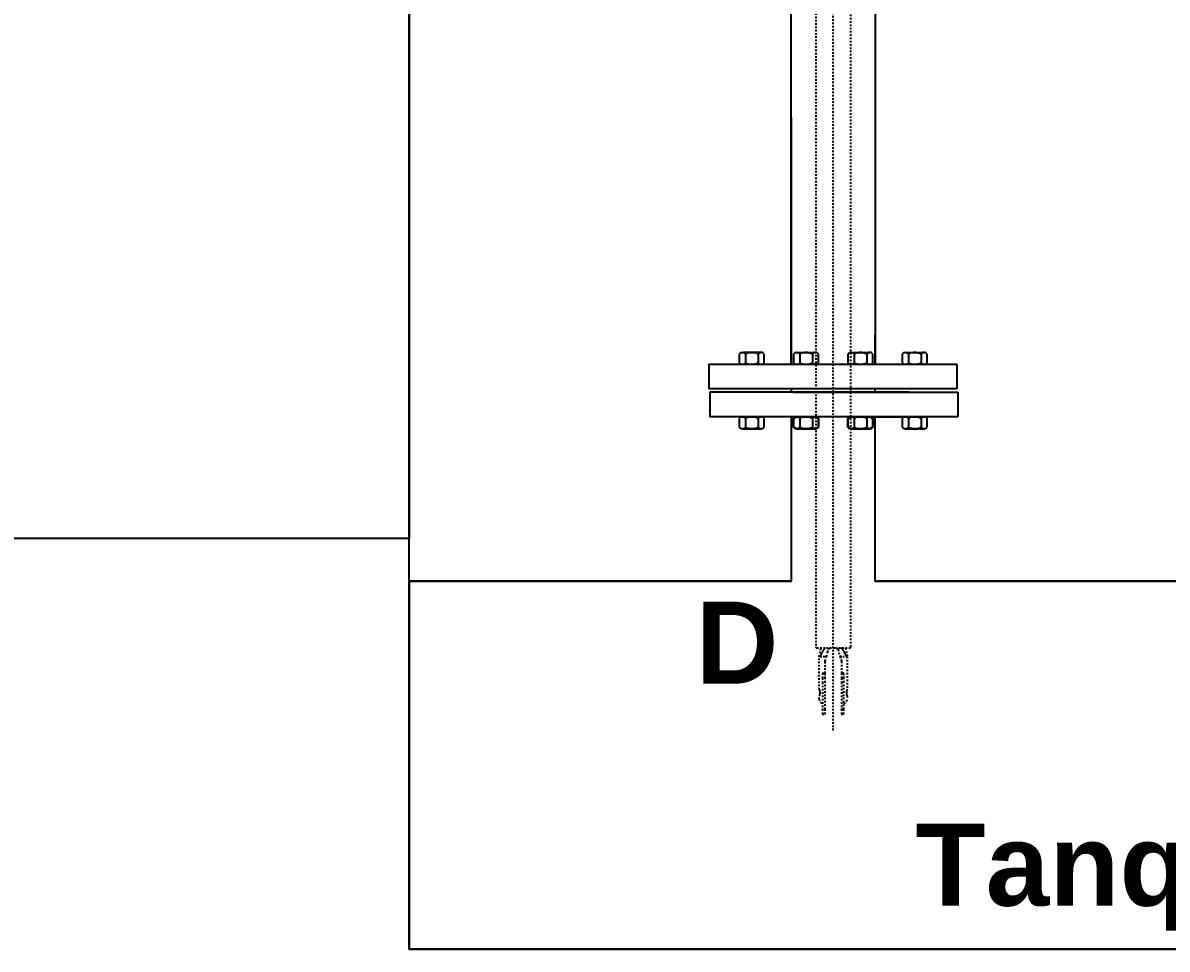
# Model space of a CAD drawing. Header units: millimetres. Extents: x -17263 to -7565, y 1486 to 4446.
# Drawn here: x -9974 to -9277, y 1676 to 2240 of the extents above; entities that cross this region are included whole.
import ezdxf

# ---------------------------------------------------------------- set-up
doc = ezdxf.new("R2010")
doc.units = ezdxf.units.MM
doc.linetypes.add('1 PULG', pattern=[10, 10, 0])
doc.linetypes.add('Dashed', pattern=[2, 1, -1])
doc.layers.add('004-DIVISION_INTERIORES_DE_EDIF', color=7, linetype='Continuous', lineweight=15)
doc.layers.add('Instrumentos nuevos', color=3, linetype='1 PULG')
doc.layers.add('PIPING', color=3, linetype='Continuous')
doc.styles.get("Standard").update_dxf_attribs({"font": 'arial.ttf'})

msp = doc.modelspace()

# ---------------------------------------------------------------- linework, layer by layer
for p, q in [((-9506.31, 2032.41), (-9506.31, 2434.08)), ((-9455.03, 2032.41), (-9455.03, 2434.08)), ((-9506.31, 2182.36), (-9506.31, 2032.36)), ((-9506.36, 2050.33), (-9506.36, 2032.36)), ((-9455.21, 2032.36), (-9455.23, 2050.33)), ((-9556.41, 2032.36), (-9556.41, 2017.36)), ((-9556.41, 2032.36), (-9405.33, 2032.36)), ((-9405.33, 2032.36), (-9405.33, 2017.36)), ((-9429.78, 2017.36), (-9556.41, 2017.36)), ((-9434.36, 2015.36), (-9555.87, 2015.36)), ((-9555.87, 2015.36), (-9555.87, 2000.36)), ((-9534.58, 2015.36), (-9555.87, 2015.36)), ((-9506.36, 2017.36), (-9506.36, 2015.36)), ((-9505.22, 2015.36), (-9434.36, 2015.36)), ((-9455.19, 2015.36), (-9455.19, 2017.36)), ((-9434.36, 2015.36), (-9417.32, 2015.36)), ((-9434.36, 2015.36), (-9404.79, 2015.36)), ((-9405.33, 2017.36), (-9429.78, 2017.36)), ((-9404.79, 2015.36), (-9404.79, 2000.36)), ((-9404.79, 2000.36), (-9555.87, 2000.36)), ((-9506.36, 2000.36), (-9506.36, 1900.33)), ((-9455.08, 1900.36), (-9455.18, 2000.36)), ((-9455.08, 1900.36), (-9455.18, 2000.36)), ((-9455.18, 2000.36), (-9438.81, 2000.36)), ((-9506.36, 1900.36), (-9738.84, 1900.36)), ((-9738.84, 1900.36), (-9506.36, 1900.36)), ((-9180.72, 1900.36), (-9455.08, 1900.36)), ((-9455.08, 1900.36), (-8906.36, 1900.36)), ((-9455.08, 1900.36), (-9180.72, 1900.36))]:
    msp.add_line(p, q)
for points in [[(-11663.84, 3061.27), (-9738.84, 3061.27), (-9738.84, 1926.27), (-10613.84, 1926.27), (-10613.84, 1676.27), (-11663.84, 1676.27), (-11663.84, 3061.27)], [(-9738.84, 3061.27), (-7813.84, 3061.27), (-7813.84, 1926.27), (-8688.84, 1926.27), (-8688.84, 1676.27), (-9738.84, 1676.27), (-9738.84, 3061.27)], [(-9738.84, 3061.27), (-7813.84, 3061.27), (-7813.84, 1926.27), (-8688.84, 1926.27), (-8688.84, 1676.27), (-9738.84, 1676.27), (-9738.84, 3061.27)]]:
    msp.add_lwpolyline(points, close=True)
for points in [[(-8906.36, 1900.36), (-9455.08, 1900.36), (-9455.08, 2000.36), (-9458.3, 2000.35), (-9456.63, 1999.38), (-9456.63, 1994.16), (-9458.41, 1993.18), (-9470.08, 1993.19), (-9471.71, 1994.16), (-9471.71, 1999.38), (-9470.02, 2000.36), (-9491.32, 2000.35), (-9489.71, 1999.38), (-9489.71, 1994.16), (-9491.49, 1993.18), (-9503.15, 1993.19), (-9504.79, 1994.16), (-9504.79, 1999.38), (-9502.94, 2000.36), (-9506.36, 2000.36), (-9506.36, 1900.36), (-9738.84, 1900.36), (-9738.84, 1676.27), (-8688.84, 1676.27)], [(-9738.84, 1900.36), (-9738.84, 1676.27), (-8688.84, 1676.27)]]:
    msp.add_lwpolyline(points)
at = {"layer": '004-DIVISION_INTERIORES_DE_EDIF', "linetype": 'Continuous'}
for p, q in [((-9738.84, 1900.36), (-9506.36, 1900.36)), ((-9455.08, 1900.36), (-8906.36, 1900.36))]:
    msp.add_line(p, q, dxfattribs=at)
at = {"layer": 'Instrumentos nuevos', "linetype": 'Dashed'}
for p, q in [((-9491.32, 2434.08), (-9491.32, 1860.35)), ((-9480.67, 1809.51), (-9480.67, 2434.08)), ((-9470.02, 1860.35), (-9470.02, 2434.08)), ((-9490.68, 1859.71), (-9479.2, 1859.71)), ((-9489.17, 1854.47), (-9488.07, 1859.71)), ((-9489.17, 1834.33), (-9489.17, 1854.47)), ((-9488.71, 1854.47), (-9489.17, 1854.47)), ((-9488.63, 1854.65), (-9488.71, 1854.47)), ((-9488.71, 1854.47), (-9486.42, 1854.47)), ((-9488.56, 1854.83), (-9488.63, 1854.65)), ((-9488.48, 1855.01), (-9488.56, 1854.83)), ((-9488.41, 1855.19), (-9488.48, 1855.01)), ((-9488.33, 1855.36), (-9488.41, 1855.19)), ((-9488.25, 1855.54), (-9488.33, 1855.36)), ((-9488.17, 1855.71), (-9488.25, 1855.54)), ((-9488.09, 1855.88), (-9488.17, 1855.71)), ((-9488.01, 1856.05), (-9488.09, 1855.88)), ((-9487.93, 1856.21), (-9488.01, 1856.05)), ((-9487.84, 1856.38), (-9487.93, 1856.21)), ((-9487.76, 1856.54), (-9487.84, 1856.38)), ((-9487.68, 1856.7), (-9487.76, 1856.54)), ((-9487.59, 1856.86), (-9487.68, 1856.7)), ((-9487.5, 1857.01), (-9487.59, 1856.86)), ((-9487.42, 1857.17), (-9487.5, 1857.01)), ((-9487.33, 1857.32), (-9487.42, 1857.17)), ((-9487.24, 1857.47), (-9487.33, 1857.32)), ((-9487.15, 1857.62), (-9487.24, 1857.47)), ((-9487.06, 1857.77), (-9487.15, 1857.62)), ((-9486.97, 1857.91), (-9487.06, 1857.77)), ((-9486.88, 1858.05), (-9486.97, 1857.91)), ((-9486.78, 1858.19), (-9486.88, 1858.05)), ((-9486.69, 1858.33), (-9486.78, 1858.19)), ((-9486.6, 1858.47), (-9486.69, 1858.33)), ((-9486.5, 1858.6), (-9486.6, 1858.47)), ((-9486.41, 1858.73), (-9486.5, 1858.6)), ((-9486.42, 1854.47), (-9484.8, 1854.47)), ((-9486.31, 1858.86), (-9486.41, 1858.73)), ((-9486.21, 1858.99), (-9486.31, 1858.86)), ((-9486.11, 1859.12), (-9486.21, 1858.99)), ((-9486.02, 1859.24), (-9486.11, 1859.12)), ((-9485.92, 1859.36), (-9486.02, 1859.24)), ((-9485.82, 1859.48), (-9485.92, 1859.36)), ((-9485.72, 1859.59), (-9485.82, 1859.48)), ((-9485.62, 1859.71), (-9485.72, 1859.59)), ((-9485.6, 1851.86), (-9484.8, 1854.47)), ((-9484.8, 1854.47), (-9484.07, 1856.89)), ((-9484.07, 1856.89), (-9483.58, 1858.62)), ((-9483.58, 1858.62), (-9483.56, 1858.67)), ((-9483.56, 1858.67), (-9483.54, 1858.72)), ((-9483.54, 1858.72), (-9483.52, 1858.77)), ((-9483.52, 1858.77), (-9483.5, 1858.82)), ((-9483.5, 1858.82), (-9483.48, 1858.88)), ((-9483.48, 1858.88), (-9483.45, 1858.92)), ((-9483.45, 1858.92), (-9483.42, 1858.97)), ((-9483.42, 1858.97), (-9483.39, 1859.02)), ((-9483.39, 1859.02), (-9483.36, 1859.07)), ((-9483.36, 1859.07), (-9483.33, 1859.11)), ((-9483.33, 1859.11), (-9483.3, 1859.15)), ((-9483.3, 1859.15), (-9483.26, 1859.2)), ((-9483.26, 1859.2), (-9483.22, 1859.24)), ((-9483.22, 1859.24), (-9483.18, 1859.28)), ((-9483.18, 1859.28), (-9483.14, 1859.32)), ((-9483.14, 1859.32), (-9483.1, 1859.35)), ((-9483.1, 1859.35), (-9483.06, 1859.39)), ((-9483.06, 1859.39), (-9483.01, 1859.42)), ((-9483.01, 1859.42), (-9482.97, 1859.45)), ((-9482.97, 1859.45), (-9482.92, 1859.48)), ((-9482.92, 1859.48), (-9482.87, 1859.51)), ((-9482.87, 1859.51), (-9482.83, 1859.54)), ((-9482.83, 1859.54), (-9482.78, 1859.56)), ((-9482.78, 1859.56), (-9482.73, 1859.59)), ((-9482.73, 1859.59), (-9482.67, 1859.61)), ((-9482.67, 1859.61), (-9482.62, 1859.63)), ((-9482.62, 1859.63), (-9482.57, 1859.64)), ((-9482.57, 1859.64), (-9482.52, 1859.66)), ((-9482.52, 1859.66), (-9482.46, 1859.67)), ((-9482.46, 1859.67), (-9482.41, 1859.68)), ((-9482.41, 1859.68), (-9482.35, 1859.69)), ((-9482.35, 1859.69), (-9482.3, 1859.7)), ((-9482.3, 1859.7), (-9482.24, 1859.7)), ((-9482.24, 1859.7), (-9482.19, 1859.71)), ((-9482.19, 1859.71), (-9482.13, 1859.71)), ((-9479.2, 1859.71), (-9470.65, 1859.71)), ((-9479.2, 1859.71), (-9479.14, 1859.71)), ((-9479.14, 1859.71), (-9479.09, 1859.7)), ((-9479.09, 1859.7), (-9479.03, 1859.7)), ((-9479.03, 1859.7), (-9478.98, 1859.69)), ((-9478.98, 1859.69), (-9478.92, 1859.68)), ((-9478.92, 1859.68), (-9478.87, 1859.67)), ((-9478.87, 1859.67), (-9478.82, 1859.66)), ((-9478.82, 1859.66), (-9478.76, 1859.64)), ((-9478.76, 1859.64), (-9478.71, 1859.63)), ((-9478.71, 1859.63), (-9478.66, 1859.61)), ((-9478.66, 1859.61), (-9478.61, 1859.59)), ((-9478.61, 1859.59), (-9478.56, 1859.56)), ((-9478.56, 1859.56), (-9478.51, 1859.54)), ((-9478.51, 1859.54), (-9478.46, 1859.51)), ((-9478.46, 1859.51), (-9478.41, 1859.48)), ((-9478.41, 1859.48), (-9478.36, 1859.45)), ((-9478.36, 1859.45), (-9478.32, 1859.42)), ((-9478.32, 1859.42), (-9478.27, 1859.39)), ((-9478.27, 1859.39), (-9478.23, 1859.35)), ((-9478.23, 1859.35), (-9478.19, 1859.32)), ((-9478.19, 1859.32), (-9478.15, 1859.28)), ((-9478.15, 1859.28), (-9478.11, 1859.24)), ((-9478.11, 1859.24), (-9478.07, 1859.2)), ((-9478.07, 1859.2), (-9478.04, 1859.15)), ((-9478.04, 1859.15), (-9478, 1859.11)), ((-9478, 1859.11), (-9477.97, 1859.07)), ((-9477.97, 1859.07), (-9477.94, 1859.02)), ((-9477.94, 1859.02), (-9477.91, 1858.97)), ((-9477.91, 1858.97), (-9477.88, 1858.92)), ((-9477.88, 1858.92), (-9477.86, 1858.88)), ((-9477.86, 1858.88), (-9477.83, 1858.82)), ((-9477.83, 1858.82), (-9477.81, 1858.77)), ((-9477.81, 1858.77), (-9477.79, 1858.72)), ((-9477.79, 1858.72), (-9477.77, 1858.67)), ((-9477.77, 1858.67), (-9477.76, 1858.62)), ((-9477.76, 1858.62), (-9477.27, 1856.89)), ((-9477.27, 1856.89), (-9476.53, 1854.47)), ((-9476.53, 1854.47), (-9475.73, 1851.86)), ((-9476.53, 1854.47), (-9474.92, 1854.47)), ((-9475.61, 1859.59), (-9475.72, 1859.71)), ((-9475.51, 1859.48), (-9475.61, 1859.59)), ((-9475.41, 1859.36), (-9475.51, 1859.48)), ((-9475.32, 1859.24), (-9475.41, 1859.36)), ((-9475.22, 1859.12), (-9475.32, 1859.24)), ((-9475.12, 1858.99), (-9475.22, 1859.12)), ((-9475.02, 1858.86), (-9475.12, 1858.99)), ((-9474.93, 1858.73), (-9475.02, 1858.86)), ((-9474.83, 1858.6), (-9474.93, 1858.73)), ((-9474.92, 1854.47), (-9472.62, 1854.47)), ((-9474.74, 1858.47), (-9474.83, 1858.6)), ((-9474.64, 1858.33), (-9474.74, 1858.47)), ((-9474.55, 1858.19), (-9474.64, 1858.33)), ((-9474.46, 1858.05), (-9474.55, 1858.19)), ((-9474.36, 1857.91), (-9474.46, 1858.05)), ((-9474.27, 1857.77), (-9474.36, 1857.91)), ((-9474.18, 1857.62), (-9474.27, 1857.77)), ((-9474.09, 1857.47), (-9474.18, 1857.62)), ((-9474, 1857.32), (-9474.09, 1857.47)), ((-9473.92, 1857.17), (-9474, 1857.32)), ((-9473.83, 1857.01), (-9473.92, 1857.17)), ((-9473.74, 1856.86), (-9473.83, 1857.01)), ((-9473.66, 1856.7), (-9473.74, 1856.86)), ((-9473.57, 1856.54), (-9473.66, 1856.7)), ((-9473.49, 1856.38), (-9473.57, 1856.54)), ((-9473.4, 1856.21), (-9473.49, 1856.38)), ((-9473.32, 1856.05), (-9473.4, 1856.21)), ((-9473.24, 1855.88), (-9473.32, 1856.05)), ((-9473.27, 1859.71), (-9472.17, 1854.47)), ((-9473.16, 1855.71), (-9473.24, 1855.88)), ((-9473.08, 1855.54), (-9473.16, 1855.71)), ((-9473, 1855.36), (-9473.08, 1855.54)), ((-9472.92, 1855.19), (-9473, 1855.36)), ((-9472.85, 1855.01), (-9472.92, 1855.19)), ((-9472.77, 1854.83), (-9472.85, 1855.01)), ((-9472.7, 1854.65), (-9472.77, 1854.83)), ((-9472.62, 1854.47), (-9472.7, 1854.65)), ((-9472.17, 1854.47), (-9472.62, 1854.47)), ((-9472.17, 1854.47), (-9472.17, 1834.33)), ((-9485.67, 1851.47), (-9485.66, 1851.49)), ((-9485.67, 1851.46), (-9485.67, 1851.47)), ((-9485.67, 1851.45), (-9485.67, 1851.46)), ((-9485.67, 1851.44), (-9485.67, 1851.45)), ((-9485.67, 1851.42), (-9485.67, 1851.44)), ((-9485.67, 1844.25), (-9485.67, 1851.42)), ((-9485.66, 1851.6), (-9485.65, 1851.61)), ((-9485.66, 1851.59), (-9485.66, 1851.6)), ((-9485.66, 1851.57), (-9485.66, 1851.59)), ((-9485.66, 1851.56), (-9485.66, 1851.57)), ((-9485.66, 1851.55), (-9485.66, 1851.56)), ((-9485.66, 1851.54), (-9485.66, 1851.55)), ((-9485.66, 1851.52), (-9485.66, 1851.54)), ((-9485.66, 1851.51), (-9485.66, 1851.52)), ((-9485.66, 1851.5), (-9485.66, 1851.51)), ((-9485.66, 1851.49), (-9485.66, 1851.5)), ((-9485.65, 1851.66), (-9485.64, 1851.68)), ((-9485.65, 1851.65), (-9485.65, 1851.66)), ((-9485.65, 1851.64), (-9485.65, 1851.65)), ((-9485.65, 1851.62), (-9485.65, 1851.64)), ((-9485.65, 1851.61), (-9485.65, 1851.62)), ((-9485.64, 1851.73), (-9485.63, 1851.74)), ((-9485.64, 1851.71), (-9485.64, 1851.73)), ((-9485.64, 1851.7), (-9485.64, 1851.71)), ((-9485.64, 1851.69), (-9485.64, 1851.7)), ((-9485.64, 1851.68), (-9485.64, 1851.69)), ((-9485.63, 1851.76), (-9485.62, 1851.78)), ((-9485.63, 1851.75), (-9485.63, 1851.76)), ((-9485.63, 1851.74), (-9485.63, 1851.75)), ((-9485.62, 1851.8), (-9485.61, 1851.81)), ((-9485.62, 1851.79), (-9485.62, 1851.8)), ((-9485.62, 1851.78), (-9485.62, 1851.79)), ((-9485.61, 1851.84), (-9485.6, 1851.85)), ((-9485.61, 1851.82), (-9485.61, 1851.84)), ((-9485.61, 1851.81), (-9485.61, 1851.82)), ((-9485.6, 1851.85), (-9485.6, 1851.86)), ((-9475.73, 1851.86), (-9475.73, 1851.85)), ((-9475.73, 1851.85), (-9475.72, 1851.84)), ((-9475.72, 1851.84), (-9475.72, 1851.82)), ((-9475.72, 1851.82), (-9475.72, 1851.81)), ((-9475.72, 1851.81), (-9475.71, 1851.8)), ((-9475.71, 1851.8), (-9475.71, 1851.79)), ((-9475.71, 1851.79), (-9475.71, 1851.78)), ((-9475.71, 1851.78), (-9475.7, 1851.76)), ((-9475.7, 1851.76), (-9475.7, 1851.75)), ((-9475.7, 1851.75), (-9475.7, 1851.74)), ((-9475.7, 1851.74), (-9475.7, 1851.73)), ((-9475.7, 1851.73), (-9475.69, 1851.71)), ((-9475.69, 1851.71), (-9475.69, 1851.7)), ((-9475.69, 1851.7), (-9475.69, 1851.69)), ((-9475.69, 1851.69), (-9475.69, 1851.68)), ((-9475.69, 1851.68), (-9475.69, 1851.66)), ((-9475.69, 1851.66), (-9475.68, 1851.65)), ((-9475.68, 1851.65), (-9475.68, 1851.64)), ((-9475.68, 1851.64), (-9475.68, 1851.62)), ((-9475.68, 1851.62), (-9475.68, 1851.61)), ((-9475.68, 1851.61), (-9475.68, 1851.6)), ((-9475.68, 1851.6), (-9475.67, 1851.59)), ((-9475.67, 1851.59), (-9475.67, 1851.57)), ((-9475.67, 1851.57), (-9475.67, 1851.56)), ((-9475.67, 1851.56), (-9475.67, 1851.55)), ((-9475.67, 1851.55), (-9475.67, 1851.54)), ((-9475.67, 1851.54), (-9475.67, 1851.52)), ((-9475.67, 1851.52), (-9475.67, 1851.51)), ((-9475.67, 1851.51), (-9475.67, 1851.5)), ((-9475.67, 1851.5), (-9475.67, 1851.49)), ((-9475.67, 1851.49), (-9475.67, 1851.47)), ((-9475.67, 1851.47), (-9475.67, 1851.46)), ((-9475.67, 1851.46), (-9475.67, 1851.45)), ((-9475.67, 1851.45), (-9475.67, 1851.44)), ((-9475.67, 1851.44), (-9475.67, 1851.42)), ((-9475.67, 1851.42), (-9475.67, 1844.25)), ((-9487.12, 1844.24), (-9487.17, 1844.25)), ((-9487.17, 1844.25), (-9487.17, 1841.18)), ((-9487.17, 1841.18), (-9487.17, 1838.69)), ((-9487.08, 1844.24), (-9487.12, 1844.24)), ((-9487.04, 1844.23), (-9487.08, 1844.24)), ((-9487, 1844.22), (-9487.04, 1844.23)), ((-9486.95, 1844.22), (-9487, 1844.22)), ((-9486.91, 1844.21), (-9486.95, 1844.22)), ((-9486.87, 1844.21), (-9486.91, 1844.21)), ((-9486.83, 1844.2), (-9486.87, 1844.21)), ((-9486.78, 1844.2), (-9486.83, 1844.2)), ((-9486.74, 1844.2), (-9486.78, 1844.2)), ((-9486.7, 1844.19), (-9486.74, 1844.2)), ((-9486.65, 1844.19), (-9486.7, 1844.19)), ((-9486.61, 1844.19), (-9486.65, 1844.19)), ((-9486.57, 1844.19), (-9486.61, 1844.19)), ((-9486.52, 1844.18), (-9486.57, 1844.19)), ((-9486.48, 1844.18), (-9486.52, 1844.18)), ((-9486.44, 1844.18), (-9486.48, 1844.18)), ((-9486.39, 1844.18), (-9486.44, 1844.18)), ((-9486.35, 1844.18), (-9486.39, 1844.18)), ((-9486.31, 1844.18), (-9486.35, 1844.18)), ((-9486.26, 1844.19), (-9486.31, 1844.18)), ((-9486.22, 1844.19), (-9486.26, 1844.19)), ((-9486.18, 1844.19), (-9486.22, 1844.19)), ((-9486.13, 1844.19), (-9486.18, 1844.19)), ((-9486.09, 1844.2), (-9486.13, 1844.19)), ((-9486.05, 1844.2), (-9486.09, 1844.2)), ((-9486.01, 1844.2), (-9486.05, 1844.2)), ((-9485.96, 1844.21), (-9486.01, 1844.2)), ((-9485.92, 1844.21), (-9485.96, 1844.21)), ((-9485.88, 1844.22), (-9485.92, 1844.21)), ((-9485.83, 1844.22), (-9485.88, 1844.22)), ((-9485.79, 1844.23), (-9485.83, 1844.22)), ((-9485.75, 1844.24), (-9485.79, 1844.23)), ((-9485.71, 1844.24), (-9485.75, 1844.24)), ((-9485.67, 1844.25), (-9485.71, 1844.24)), ((-9485.67, 1841.18), (-9485.67, 1844.25)), ((-9485.67, 1838.69), (-9485.67, 1841.18)), ((-9475.62, 1844.24), (-9475.67, 1844.25)), ((-9475.67, 1844.25), (-9475.67, 1841.18)), ((-9475.67, 1841.18), (-9475.67, 1838.69)), ((-9475.58, 1844.24), (-9475.62, 1844.24)), ((-9475.54, 1844.23), (-9475.58, 1844.24)), ((-9475.5, 1844.22), (-9475.54, 1844.23)), ((-9475.45, 1844.22), (-9475.5, 1844.22)), ((-9475.41, 1844.21), (-9475.45, 1844.22)), ((-9475.37, 1844.21), (-9475.41, 1844.21)), ((-9475.33, 1844.2), (-9475.37, 1844.21)), ((-9475.28, 1844.2), (-9475.33, 1844.2)), ((-9475.24, 1844.2), (-9475.28, 1844.2)), ((-9475.2, 1844.19), (-9475.24, 1844.2)), ((-9475.15, 1844.19), (-9475.2, 1844.19)), ((-9475.11, 1844.19), (-9475.15, 1844.19)), ((-9475.07, 1844.19), (-9475.11, 1844.19)), ((-9475.02, 1844.18), (-9475.07, 1844.19)), ((-9474.98, 1844.18), (-9475.02, 1844.18)), ((-9474.94, 1844.18), (-9474.98, 1844.18)), ((-9474.89, 1844.18), (-9474.94, 1844.18)), ((-9474.85, 1844.18), (-9474.89, 1844.18)), ((-9474.81, 1844.18), (-9474.85, 1844.18)), ((-9474.76, 1844.19), (-9474.81, 1844.18)), ((-9474.72, 1844.19), (-9474.76, 1844.19)), ((-9474.68, 1844.19), (-9474.72, 1844.19)), ((-9474.63, 1844.19), (-9474.68, 1844.19)), ((-9474.59, 1844.2), (-9474.63, 1844.19)), ((-9474.55, 1844.2), (-9474.59, 1844.2)), ((-9474.51, 1844.2), (-9474.55, 1844.2)), ((-9474.46, 1844.21), (-9474.51, 1844.2)), ((-9474.42, 1844.21), (-9474.46, 1844.21)), ((-9474.38, 1844.22), (-9474.42, 1844.21)), ((-9474.33, 1844.22), (-9474.38, 1844.22)), ((-9474.29, 1844.23), (-9474.33, 1844.22)), ((-9474.25, 1844.24), (-9474.29, 1844.23)), ((-9474.21, 1844.24), (-9474.25, 1844.24)), ((-9474.17, 1844.25), (-9474.21, 1844.24)), ((-9474.17, 1841.18), (-9474.17, 1844.25)), ((-9474.17, 1838.69), (-9474.17, 1841.18)), ((-9489.17, 1834.33), (-9489.16, 1834.31)), ((-9489.17, 1834.32), (-9489.17, 1834.33)), ((-9489.17, 1834.33), (-9489.17, 1834.33)), ((-9489.17, 1834.33), (-9489.17, 1834.33)), ((-9489.17, 1834.33), (-9489.17, 1834.33)), ((-9489.17, 1834.33), (-9489.17, 1834.33)), ((-9489.17, 1834.33), (-9489.17, 1834.33)), ((-9489.16, 1834.32), (-9489.17, 1834.32)), ((-9489.17, 1834.32), (-9489.17, 1834.32)), ((-9489.17, 1834.32), (-9489.17, 1834.32)), ((-9489.17, 1834.32), (-9489.17, 1834.32)), ((-9489.17, 1834.32), (-9489.17, 1834.32)), ((-9489.17, 1834.32), (-9489.17, 1834.32)), ((-9489.17, 1834.32), (-9489.17, 1834.32)), ((-9489.17, 1834.32), (-9489.17, 1834.32)), ((-9489.17, 1834.32), (-9489.17, 1834.32)), ((-9489.17, 1834.32), (-9489.17, 1834.32)), ((-9489.16, 1834.31), (-9489.16, 1834.32)), ((-9489.16, 1834.32), (-9489.16, 1834.32)), ((-9489.16, 1834.32), (-9489.16, 1834.32)), ((-9489.16, 1834.32), (-9489.16, 1834.32)), ((-9489.16, 1834.32), (-9489.16, 1834.32)), ((-9489.16, 1834.32), (-9489.16, 1834.32)), ((-9489.16, 1834.32), (-9489.16, 1834.32)), ((-9489.16, 1834.32), (-9489.16, 1834.32)), ((-9489.16, 1834.32), (-9489.16, 1834.32)), ((-9489.16, 1834.32), (-9489.16, 1834.32)), ((-9489.16, 1834.32), (-9489.16, 1834.32)), ((-9489.16, 1834.32), (-9489.16, 1834.32)), ((-9489.16, 1834.32), (-9489.16, 1834.32)), ((-9489.16, 1834.31), (-9489.15, 1834.27)), ((-9489.16, 1834.31), (-9489.16, 1834.31)), ((-9489.16, 1834.31), (-9489.16, 1834.31)), ((-9489.16, 1834.31), (-9489.16, 1834.31)), ((-9489.16, 1834.31), (-9489.16, 1834.31)), ((-9489.16, 1834.31), (-9489.16, 1834.31)), ((-9489.16, 1834.31), (-9489.16, 1834.31)), ((-9489.15, 1834.27), (-9489.13, 1834.21)), ((-9489.13, 1834.21), (-9489.11, 1834.13)), ((-9489.11, 1834.13), (-9489.09, 1834.04)), ((-9489.09, 1834.04), (-9489.07, 1833.94)), ((-9489.07, 1833.94), (-9489.04, 1833.83)), ((-9489.04, 1833.83), (-9489.02, 1833.72)), ((-9489.02, 1833.72), (-9489, 1833.59)), ((-9489, 1833.59), (-9488.97, 1833.46)), ((-9488.97, 1833.46), (-9488.95, 1833.33)), ((-9488.95, 1833.33), (-9488.94, 1833.19)), ((-9488.94, 1833.19), (-9488.92, 1833.05)), ((-9488.92, 1833.05), (-9488.91, 1832.91)), ((-9488.91, 1832.91), (-9488.9, 1832.76)), ((-9488.9, 1832.76), (-9488.9, 1832.62)), ((-9488.9, 1832.62), (-9488.89, 1832.48)), ((-9488.89, 1832.34), (-9488.9, 1832.2)), ((-9488.9, 1832.2), (-9488.9, 1832.05)), ((-9488.89, 1832.48), (-9488.89, 1832.34)), ((-9487.17, 1838.69), (-9487.17, 1822.39)), ((-9485.67, 1822.39), (-9485.67, 1838.69)), ((-9475.67, 1838.69), (-9475.67, 1822.39)), ((-9474.17, 1822.39), (-9474.17, 1838.69)), ((-9472.44, 1832.62), (-9472.43, 1832.69)), ((-9472.44, 1832.55), (-9472.44, 1832.62)), ((-9472.44, 1832.48), (-9472.44, 1832.55)), ((-9472.44, 1832.41), (-9472.44, 1832.48)), ((-9472.44, 1832.34), (-9472.44, 1832.41)), ((-9472.44, 1832.27), (-9472.44, 1832.34)), ((-9472.44, 1832.2), (-9472.44, 1832.27)), ((-9472.43, 1832.12), (-9472.44, 1832.2)), ((-9472.43, 1832.83), (-9472.42, 1832.91)), ((-9472.43, 1832.76), (-9472.43, 1832.83)), ((-9472.43, 1832.69), (-9472.43, 1832.76)), ((-9472.42, 1832.98), (-9472.41, 1833.05)), ((-9472.42, 1832.91), (-9472.42, 1832.98)), ((-9472.41, 1833.05), (-9472.4, 1833.12)), ((-9472.4, 1833.12), (-9472.39, 1833.19)), ((-9472.39, 1833.26), (-9472.38, 1833.33)), ((-9472.39, 1833.19), (-9472.39, 1833.26)), ((-9472.38, 1833.33), (-9472.37, 1833.4)), ((-9472.37, 1833.4), (-9472.36, 1833.46)), ((-9472.36, 1833.46), (-9472.35, 1833.53)), ((-9472.35, 1833.53), (-9472.34, 1833.59)), ((-9472.34, 1833.59), (-9472.32, 1833.65)), ((-9472.32, 1833.65), (-9472.31, 1833.72)), ((-9472.31, 1833.72), (-9472.3, 1833.77)), ((-9472.3, 1833.77), (-9472.29, 1833.83)), ((-9472.29, 1833.83), (-9472.28, 1833.89)), ((-9472.28, 1833.89), (-9472.26, 1833.94)), ((-9472.26, 1833.94), (-9472.25, 1833.99)), ((-9472.25, 1833.99), (-9472.24, 1834.04)), ((-9472.24, 1834.04), (-9472.23, 1834.09)), ((-9472.23, 1834.09), (-9472.22, 1834.13)), ((-9472.22, 1834.13), (-9472.21, 1834.17)), ((-9472.21, 1834.17), (-9472.2, 1834.21)), ((-9472.2, 1834.21), (-9472.19, 1834.24)), ((-9472.19, 1834.24), (-9472.18, 1834.27)), ((-9472.18, 1834.27), (-9472.17, 1834.3)), ((-9472.17, 1834.32), (-9472.17, 1834.33)), ((-9472.17, 1834.33), (-9472.17, 1834.33)), ((-9472.17, 1834.33), (-9472.17, 1834.33)), ((-9472.17, 1834.33), (-9472.17, 1834.33)), ((-9472.17, 1834.33), (-9472.17, 1834.33)), ((-9472.17, 1834.33), (-9472.17, 1834.33)), ((-9472.17, 1834.33), (-9472.17, 1834.32)), ((-9472.17, 1834.31), (-9472.17, 1834.32)), ((-9472.17, 1834.32), (-9472.17, 1834.32)), ((-9472.17, 1834.32), (-9472.17, 1834.32)), ((-9472.17, 1834.32), (-9472.17, 1834.32)), ((-9472.17, 1834.32), (-9472.17, 1834.32)), ((-9472.17, 1834.32), (-9472.17, 1834.32)), ((-9472.17, 1834.32), (-9472.17, 1834.32)), ((-9472.17, 1834.32), (-9472.17, 1834.32)), ((-9472.17, 1834.32), (-9472.17, 1834.32)), ((-9472.17, 1834.32), (-9472.17, 1834.32)), ((-9472.17, 1834.32), (-9472.17, 1834.32)), ((-9472.17, 1834.32), (-9472.17, 1834.32)), ((-9472.17, 1834.32), (-9472.17, 1834.32)), ((-9472.17, 1834.32), (-9472.17, 1834.32)), ((-9472.17, 1834.32), (-9472.17, 1834.32)), ((-9472.17, 1834.32), (-9472.17, 1834.32)), ((-9472.17, 1834.32), (-9472.17, 1834.32)), ((-9472.17, 1834.32), (-9472.17, 1834.32)), ((-9472.17, 1834.32), (-9472.17, 1834.32)), ((-9472.17, 1834.32), (-9472.17, 1834.32)), ((-9472.17, 1834.32), (-9472.17, 1834.32)), ((-9472.17, 1834.32), (-9472.17, 1834.32)), ((-9472.17, 1834.32), (-9472.17, 1834.32)), ((-9472.17, 1834.32), (-9472.17, 1834.31)), ((-9472.17, 1834.3), (-9472.17, 1834.31)), ((-9472.17, 1834.31), (-9472.17, 1834.31)), ((-9472.17, 1834.31), (-9472.17, 1834.31)), ((-9472.17, 1834.31), (-9472.17, 1834.31)), ((-9472.17, 1834.31), (-9472.17, 1834.31)), ((-9472.17, 1834.31), (-9472.17, 1834.31)), ((-9472.17, 1834.31), (-9472.17, 1834.31)), ((-9489.16, 1830.5), (-9489.17, 1830.49)), ((-9489.17, 1828.57), (-9489.17, 1830.49)), ((-9489.17, 1830.49), (-9489.17, 1830.49)), ((-9489.17, 1830.49), (-9489.17, 1830.49)), ((-9489.17, 1830.49), (-9489.17, 1830.49)), ((-9489.17, 1830.49), (-9489.17, 1830.49)), ((-9489.17, 1830.49), (-9489.17, 1830.49)), ((-9489.17, 1830.49), (-9489.17, 1830.49)), ((-9489.17, 1830.49), (-9489.17, 1830.49)), ((-9489.17, 1830.49), (-9489.17, 1830.49)), ((-9489.17, 1830.49), (-9489.17, 1830.49)), ((-9489.17, 1830.49), (-9489.17, 1830.49)), ((-9489.17, 1830.49), (-9489.17, 1830.49)), ((-9489.17, 1830.49), (-9489.17, 1830.49)), ((-9489.17, 1830.49), (-9489.17, 1830.49)), ((-9489.17, 1830.49), (-9489.17, 1830.49)), ((-9489.17, 1830.49), (-9489.17, 1830.49)), ((-9489.17, 1830.49), (-9489.16, 1830.49)), ((-9489.15, 1830.54), (-9489.16, 1830.5)), ((-9489.16, 1830.5), (-9489.16, 1830.51)), ((-9489.16, 1830.49), (-9489.16, 1830.5)), ((-9489.16, 1830.5), (-9489.16, 1830.5)), ((-9489.16, 1830.5), (-9489.16, 1830.5)), ((-9489.16, 1830.5), (-9489.16, 1830.5)), ((-9489.16, 1830.5), (-9489.16, 1830.5)), ((-9489.16, 1830.5), (-9489.16, 1830.5)), ((-9489.16, 1830.5), (-9489.16, 1830.5)), ((-9489.16, 1830.5), (-9489.16, 1830.5)), ((-9489.16, 1830.5), (-9489.16, 1830.5)), ((-9489.16, 1830.5), (-9489.16, 1830.5)), ((-9489.16, 1830.5), (-9489.16, 1830.5)), ((-9489.16, 1830.5), (-9489.16, 1830.5)), ((-9489.16, 1830.5), (-9489.16, 1830.5)), ((-9489.16, 1830.5), (-9489.16, 1830.5)), ((-9489.16, 1830.49), (-9489.16, 1830.49)), ((-9489.16, 1830.49), (-9489.16, 1830.49)), ((-9489.16, 1830.49), (-9489.16, 1830.49)), ((-9489.16, 1830.49), (-9489.16, 1830.49)), ((-9489.13, 1830.6), (-9489.15, 1830.54)), ((-9489.11, 1830.68), (-9489.13, 1830.6)), ((-9489.09, 1830.77), (-9489.11, 1830.68)), ((-9489.07, 1830.87), (-9489.09, 1830.77)), ((-9489.04, 1830.98), (-9489.07, 1830.87)), ((-9489.02, 1831.1), (-9489.04, 1830.98)), ((-9489, 1831.22), (-9489.02, 1831.1)), ((-9488.97, 1831.35), (-9489, 1831.22)), ((-9488.95, 1831.49), (-9488.97, 1831.35)), ((-9488.94, 1831.63), (-9488.95, 1831.49)), ((-9488.92, 1831.77), (-9488.94, 1831.63)), ((-9488.91, 1831.91), (-9488.92, 1831.77)), ((-9488.9, 1832.05), (-9488.91, 1831.91)), ((-9472.43, 1832.05), (-9472.43, 1832.12)), ((-9472.43, 1831.98), (-9472.43, 1832.05)), ((-9472.42, 1831.91), (-9472.43, 1831.98)), ((-9472.42, 1831.84), (-9472.42, 1831.91)), ((-9472.41, 1831.77), (-9472.42, 1831.84)), ((-9472.4, 1831.7), (-9472.41, 1831.77)), ((-9472.39, 1831.63), (-9472.4, 1831.7)), ((-9472.39, 1831.56), (-9472.39, 1831.63)), ((-9472.38, 1831.49), (-9472.39, 1831.56)), ((-9472.37, 1831.42), (-9472.38, 1831.49)), ((-9472.36, 1831.35), (-9472.37, 1831.42)), ((-9472.35, 1831.29), (-9472.36, 1831.35)), ((-9472.34, 1831.22), (-9472.35, 1831.29)), ((-9472.32, 1831.16), (-9472.34, 1831.22)), ((-9472.31, 1831.1), (-9472.32, 1831.16)), ((-9472.3, 1831.04), (-9472.31, 1831.1)), ((-9472.29, 1830.98), (-9472.3, 1831.04)), ((-9472.28, 1830.93), (-9472.29, 1830.98)), ((-9472.26, 1830.87), (-9472.28, 1830.93)), ((-9472.25, 1830.82), (-9472.26, 1830.87)), ((-9472.24, 1830.77), (-9472.25, 1830.82)), ((-9472.23, 1830.73), (-9472.24, 1830.77)), ((-9472.22, 1830.68), (-9472.23, 1830.73)), ((-9472.21, 1830.64), (-9472.22, 1830.68)), ((-9472.2, 1830.6), (-9472.21, 1830.64)), ((-9472.19, 1830.57), (-9472.2, 1830.6)), ((-9472.18, 1830.54), (-9472.19, 1830.57)), ((-9472.17, 1830.52), (-9472.18, 1830.54)), ((-9472.17, 1830.5), (-9472.17, 1830.52)), ((-9472.17, 1830.51), (-9472.17, 1830.5)), ((-9472.17, 1830.49), (-9472.17, 1830.5)), ((-9472.17, 1830.5), (-9472.17, 1830.5)), ((-9472.17, 1830.5), (-9472.17, 1830.5)), ((-9472.17, 1830.5), (-9472.17, 1830.5)), ((-9472.17, 1830.5), (-9472.17, 1830.5)), ((-9472.17, 1830.5), (-9472.17, 1830.5)), ((-9472.17, 1830.5), (-9472.17, 1830.5)), ((-9472.17, 1830.5), (-9472.17, 1830.5)), ((-9472.17, 1830.5), (-9472.17, 1830.5)), ((-9472.17, 1830.5), (-9472.17, 1830.5)), ((-9472.17, 1830.5), (-9472.17, 1830.5)), ((-9472.17, 1830.5), (-9472.17, 1830.5)), ((-9472.17, 1830.5), (-9472.17, 1830.5)), ((-9472.17, 1830.5), (-9472.17, 1830.5)), ((-9472.17, 1830.5), (-9472.17, 1830.49)), ((-9472.17, 1830.49), (-9472.17, 1828.57)), ((-9472.17, 1830.49), (-9472.17, 1830.49)), ((-9472.17, 1830.49), (-9472.17, 1830.49)), ((-9472.17, 1830.49), (-9472.17, 1830.49)), ((-9472.17, 1830.49), (-9472.17, 1830.49)), ((-9472.17, 1830.49), (-9472.17, 1830.49)), ((-9472.17, 1830.49), (-9472.17, 1830.49)), ((-9472.17, 1830.49), (-9472.17, 1830.49)), ((-9472.17, 1830.49), (-9472.17, 1830.49)), ((-9472.17, 1830.49), (-9472.17, 1830.49)), ((-9472.17, 1830.49), (-9472.17, 1830.49)), ((-9472.17, 1830.49), (-9472.17, 1830.49)), ((-9472.17, 1830.49), (-9472.17, 1830.49)), ((-9472.17, 1830.49), (-9472.17, 1830.49)), ((-9472.17, 1830.49), (-9472.17, 1830.49)), ((-9472.17, 1830.49), (-9472.17, 1830.49)), ((-9472.17, 1830.49), (-9472.17, 1830.49)), ((-9472.17, 1830.49), (-9472.17, 1830.49)), ((-9472.17, 1830.49), (-9472.17, 1830.49)), ((-9472.17, 1830.49), (-9472.17, 1830.49)), ((-9472.17, 1830.49), (-9472.17, 1830.49)), ((-9472.17, 1830.49), (-9472.17, 1830.49)), ((-9487.17, 1822.39), (-9487.17, 1819.41)), ((-9487.17, 1819.41), (-9485.67, 1819.41)), ((-9485.67, 1819.41), (-9485.67, 1822.39)), ((-9475.67, 1822.39), (-9475.67, 1819.41)), ((-9475.67, 1819.41), (-9474.17, 1819.41)), ((-9474.17, 1819.41), (-9474.17, 1822.39))]:
    msp.add_line(p, q, dxfattribs=at)
for centre, radius, start, end in [((-9490.68, 1860.35), 0.639, 179.99987, 270.00003), ((-9470.65, 1860.35), 0.639, 269.99997, 0.00013), ((-9486.42, 1828.57), 2.75, 179.9998, 254.17333), ((-9474.92, 1828.57), 2.75, 285.82667, 0.0002)]:
    msp.add_arc(centre, radius, start, end, dxfattribs=at)
at = {"layer": 'PIPING', "color": 0, "ltscale": 25}
for p, q in [((-9537.87, 2038.55), (-9537.87, 2033.33)), ((-9536.02, 2039.53), (-9524.57, 2039.53)), ((-9523.67, 2039.53), (-9535.12, 2039.53)), ((-9534.16, 2038.55), (-9534.16, 2033.33)), ((-9526.35, 2038.55), (-9526.35, 2033.33)), ((-9522.79, 2033.33), (-9522.79, 2038.55)), ((-9504.79, 2038.55), (-9504.79, 2033.33)), ((-9502.94, 2039.53), (-9491.49, 2039.53)), ((-9501.08, 2038.55), (-9501.08, 2033.33)), ((-9493.27, 2038.55), (-9493.27, 2033.33)), ((-9489.71, 2033.33), (-9489.71, 2038.55)), ((-9471.71, 2038.55), (-9471.71, 2033.33)), ((-9469.86, 2039.53), (-9458.42, 2039.53)), ((-9468.01, 2038.55), (-9468.01, 2033.33)), ((-9460.19, 2038.55), (-9460.19, 2033.33)), ((-9456.63, 2033.33), (-9456.63, 2038.55)), ((-9438.63, 2038.55), (-9438.63, 2033.33)), ((-9437.06, 2039.53), (-9425.61, 2039.53)), ((-9436.78, 2039.53), (-9425.34, 2039.53)), ((-9434.93, 2038.55), (-9434.93, 2033.33)), ((-9427.11, 2038.55), (-9427.11, 2033.33)), ((-9423.56, 2033.33), (-9423.56, 2038.55)), ((-9536.01, 2032.36), (-9524.57, 2032.36)), ((-9502.94, 2032.36), (-9491.49, 2032.36)), ((-9469.86, 2032.36), (-9458.41, 2032.36)), ((-9436.78, 2032.36), (-9425.34, 2032.36)), ((-9537.87, 1999.38), (-9537.87, 1994.16)), ((-9536.02, 2000.36), (-9524.57, 2000.36)), ((-9523.67, 2000.36), (-9535.12, 2000.36)), ((-9534.16, 1999.38), (-9534.16, 1994.16)), ((-9526.35, 1999.38), (-9526.35, 1994.16)), ((-9522.79, 1994.16), (-9522.79, 1999.38)), ((-9504.79, 1999.38), (-9504.79, 1994.16)), ((-9502.94, 2000.36), (-9491.49, 2000.36)), ((-9501.08, 1999.38), (-9501.08, 1994.16)), ((-9493.27, 1999.38), (-9493.27, 1994.16)), ((-9489.71, 1994.16), (-9489.71, 1999.38)), ((-9474.64, 2000.36), (-9486.09, 2000.36)), ((-9471.71, 1999.38), (-9471.71, 1994.16)), ((-9469.86, 2000.36), (-9458.42, 2000.36)), ((-9468.01, 1999.38), (-9468.01, 1994.16)), ((-9460.19, 1999.38), (-9460.19, 1994.16)), ((-9456.63, 1994.16), (-9456.63, 1999.38)), ((-9438.63, 1999.38), (-9438.63, 1994.16)), ((-9437.06, 2000.36), (-9425.61, 2000.36)), ((-9436.78, 2000.36), (-9425.34, 2000.36)), ((-9434.93, 1999.38), (-9434.93, 1994.16)), ((-9427.11, 1999.38), (-9427.11, 1994.16)), ((-9423.56, 1994.16), (-9423.56, 1999.38)), ((-9536.01, 1993.18), (-9524.57, 1993.18)), ((-9502.94, 1993.18), (-9491.49, 1993.18)), ((-9469.86, 1993.18), (-9458.41, 1993.18)), ((-9436.78, 1993.18), (-9425.34, 1993.18))]:
    msp.add_line(p, q, dxfattribs=at)
for centre, radius, start, end in [((-9536.01, 2037.28), 2.24, 34.34513, 145.65487), ((-9530.25, 2031.24), 8.29, 61.89292, 118.10708), ((-9524.57, 2037.42), 2.11, 32.40518, 147.59478), ((-9502.94, 2037.28), 2.24, 34.34513, 145.65487), ((-9497.18, 2031.24), 8.29, 61.89292, 118.10708), ((-9491.49, 2037.42), 2.11, 32.40518, 147.59478), ((-9469.86, 2037.28), 2.24, 34.34513, 145.65487), ((-9464.1, 2031.24), 8.29, 61.89292, 118.10708), ((-9458.41, 2037.42), 2.11, 32.40518, 147.59478), ((-9436.78, 2037.28), 2.24, 34.34513, 145.65487), ((-9431.02, 2031.24), 8.29, 61.89292, 118.10708), ((-9425.34, 2037.42), 2.11, 32.40518, 147.59478), ((-9536.01, 2034.6), 2.24, 214.34513, 325.65487), ((-9530.25, 2040.65), 8.29, 241.89292, 298.10708), ((-9524.57, 2034.46), 2.11, 212.40518, 327.59478), ((-9502.94, 2034.6), 2.24, 214.34513, 325.65487), ((-9497.18, 2040.65), 8.29, 241.89292, 298.10708), ((-9491.49, 2034.46), 2.11, 212.40518, 327.59478), ((-9469.86, 2034.6), 2.24, 214.34513, 325.65487), ((-9464.1, 2040.65), 8.29, 241.89292, 298.10708), ((-9458.41, 2034.46), 2.11, 212.40518, 327.59478), ((-9436.78, 2034.6), 2.24, 214.34513, 325.65487), ((-9431.02, 2040.65), 8.29, 241.89292, 298.10708), ((-9425.34, 2034.46), 2.11, 212.40518, 327.59478), ((-9536.01, 1998.11), 2.24, 34.34513, 145.65487), ((-9530.25, 1992.06), 8.29, 61.89292, 118.10708), ((-9524.57, 1998.25), 2.11, 32.40518, 147.59478), ((-9502.94, 1998.11), 2.24, 34.34513, 145.65487), ((-9497.18, 1992.06), 8.29, 61.89292, 118.10708), ((-9491.49, 1998.25), 2.11, 32.40518, 147.59478), ((-9469.86, 1998.11), 2.24, 34.34513, 145.65487), ((-9464.1, 1992.06), 8.29, 61.89292, 118.10708), ((-9458.41, 1998.25), 2.11, 32.40518, 147.59478), ((-9436.78, 1998.11), 2.24, 34.34513, 145.65487), ((-9431.02, 1992.06), 8.29, 61.89292, 118.10708), ((-9425.34, 1998.25), 2.11, 32.40518, 147.59478), ((-9536.01, 1995.43), 2.24, 214.34513, 325.65487), ((-9530.25, 2001.48), 8.29, 241.89292, 298.10708), ((-9524.57, 1995.29), 2.11, 212.40518, 327.59478), ((-9502.94, 1995.43), 2.24, 214.34513, 325.65487), ((-9497.18, 2001.48), 8.29, 241.89292, 298.10708), ((-9491.49, 1995.29), 2.11, 212.40518, 327.59478), ((-9469.86, 1995.43), 2.24, 214.34513, 325.65487), ((-9464.1, 2001.48), 8.29, 241.89292, 298.10708), ((-9458.41, 1995.29), 2.11, 212.40518, 327.59478), ((-9436.78, 1995.43), 2.24, 214.34513, 325.65487), ((-9431.02, 2001.48), 8.29, 241.89292, 298.10708), ((-9425.34, 1995.29), 2.11, 212.40518, 327.59478)]:
    msp.add_arc(centre, radius, start, end, dxfattribs=at)

# ---------------------------------------------------------------- texts
at = {"char_height": 50, "attachment_point": 1}
for s, insert in [('{\\fArial|b1|i0|c0|p34;D}', (-9564.49, 1887.88)), ('{\\fArial|b1|i0|c0|p34;Tanque}', (-9430.56, 1752.68))]:
    msp.add_mtext_dynamic_manual_height_columns(s, width=701.3281, gutter_width=19.4, heights=[0], dxfattribs=dict(at, insert=insert))

doc.saveas('drawing.dxf')
